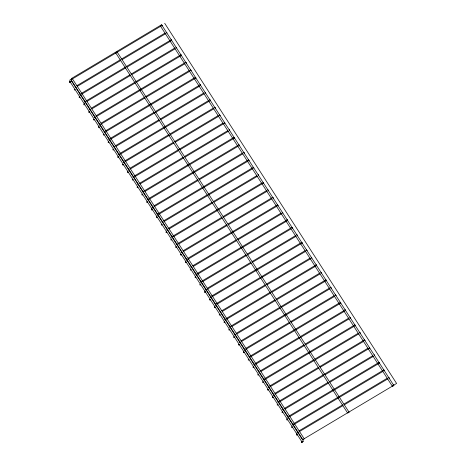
<?xml version="1.0" encoding="UTF-8"?>
<svg xmlns="http://www.w3.org/2000/svg" width="466" height="466" viewBox="0 0 466 466"><rect width="100%" height="100%" fill="white"/><g stroke="black" fill="none" stroke-linecap="round" stroke-linejoin="round"><path stroke-width="0.7" d="M69.405 82.057L69.906 81.754L70.226 82.255L69.725 82.552L69.405 82.057L70.174 79.651M83.897 104.565L84.404 104.262L84.725 104.763L83.95 104.879L84.282 103.365M151.532 209.607L152.038 209.31L152.359 209.805L151.852 210.108L151.532 209.607L152.114 207.807M166.024 232.12L166.531 231.818L166.851 232.313L166.082 232.429L166.414 230.915M204.679 292.141L205.18 291.838L205.5 292.339L204.731 292.456L205.063 290.941M286.806 419.691L287.312 419.394L287.633 419.889L286.864 420.006L287.196 418.491M296.469 434.702L296.976 434.399L297.296 434.895L296.79 435.197L296.469 434.702L297.046 432.897M75.824 87.381L75.643 87.62L75.999 87.235M79.837 94.656L80.379 94.039M80.653 94.883L80.472 95.122L80.834 94.738M84.666 102.159L85.208 101.541M90.317 109.889L90.136 110.127L90.491 109.743M94.33 117.164L94.872 116.547M95.146 117.391L94.965 117.63L95.326 117.251M99.165 124.667L99.701 124.049M99.98 124.894L99.8 125.133L100.155 124.754M104.809 132.396L104.629 132.635L104.99 132.257M108.823 139.678L109.364 139.054M109.638 139.899L109.458 140.138L109.819 139.759M119.302 154.904L119.121 155.143L119.482 154.764M124.137 162.413L123.95 162.651L124.311 162.267M128.966 169.915L128.785 170.154L129.146 169.77M132.979 177.191L133.521 176.567M133.794 177.418L133.614 177.657L133.975 177.272M137.814 184.693L138.355 184.07M143.458 192.423L143.278 192.662L143.639 192.277M147.472 199.698L148.013 199.081M148.293 199.926L148.106 200.164L148.468 199.78M152.306 207.201L152.848 206.584M153.122 207.428L152.941 207.667L153.302 207.283M157.135 214.704L157.677 214.086M157.951 214.931L157.77 215.17L158.131 214.791M162.785 222.433L162.605 222.672L162.96 222.294M171.628 237.217L172.17 236.594M172.449 237.439L172.263 237.677L172.624 237.299M176.463 244.72L177.004 244.097M182.107 252.444L181.926 252.683L182.288 252.304M186.126 259.725L186.668 259.102M186.942 259.952L186.761 260.191L187.116 259.807M190.955 267.228L191.497 266.604M191.771 267.455L191.59 267.694L191.951 267.309M196.605 274.957L196.419 275.196L196.78 274.812M200.619 282.233L201.161 281.61M201.434 282.46L201.254 282.699L201.609 282.314M205.448 289.736L205.989 289.118M206.263 289.963L206.083 290.202L206.444 289.817M211.098 297.465L210.917 297.704L211.273 297.32M215.927 304.968L215.746 305.207L216.108 304.822M220.756 312.47L220.575 312.709L220.936 312.331M224.775 319.746L225.317 319.128M225.591 319.973L225.41 320.212L225.765 319.833M229.604 327.248L230.146 326.631M235.254 334.978L235.068 335.217L235.429 334.838M239.268 342.26L239.809 341.636M240.083 342.481L239.903 342.72L240.264 342.341M244.097 349.762L244.638 349.139M244.912 349.983L244.732 350.222L245.093 349.844M249.747 357.486L249.566 357.731L249.922 357.346M254.576 364.995L254.395 365.233L254.756 364.849M264.239 380L264.059 380.239L264.42 379.854M268.253 387.275L268.795 386.652M269.068 387.502L268.888 387.741L269.249 387.357M273.903 395.005L273.723 395.244L274.078 394.859M277.917 402.28L278.458 401.663M278.732 402.507L278.551 402.746L278.913 402.362M282.745 409.783L283.287 409.165M283.567 410.01L283.38 410.249L283.742 409.864M288.396 417.513L288.215 417.752L288.576 417.373M292.409 424.788L292.951 424.171M293.225 425.015L293.044 425.254L293.405 424.875M297.244 432.297L297.786 431.673M298.059 432.518L297.879 432.757L298.234 432.378M70.931 79.57L72.364 78.719L304.263 438.867L303.477 439.502L302.83 439.718L70.931 79.57L72.364 78.719M70.174 81.94L71.601 81.09L303.5 441.238L302.23 442.112L301.485 441.949L301.356 442.514L301.939 442.653L302.073 442.088L70.174 81.94L71.601 81.09M75.189 86.915L75.55 86.53M115.708 52.862L117.141 52.011L349.04 412.154L348.253 412.789L347.607 413.004L115.708 52.862L117.141 52.011M160.485 26.148L161.918 25.298L393.817 385.446L393.03 386.081L392.384 386.297L160.485 26.148L161.918 25.298M89.682 109.423L90.043 109.044M113.838 146.941L114.199 146.557M114.292 147.64L114.648 147.262M118.667 154.444L119.028 154.06M123.502 161.947L123.857 161.562M128.331 169.449L128.692 169.065M142.823 191.957L143.184 191.578M162.151 221.967L162.512 221.589M166.979 229.47L167.341 229.091M167.434 230.175L167.795 229.796M181.472 251.984L181.833 251.599M195.97 274.491L196.326 274.107M210.463 296.999L210.818 296.621M215.292 304.502L215.653 304.123M220.127 312.004L220.482 311.626M234.619 334.518L234.975 334.134M253.941 364.529L254.302 364.144M258.776 372.031L259.131 371.647M259.224 372.736L259.585 372.351M263.605 379.534L263.966 379.149M273.268 394.539L273.629 394.16M287.761 417.047L288.122 416.668M302.83 439.718L303.611 439.083M302.073 442.088L302.853 441.453M392.384 386.297L393.164 385.662M71.449 78.521L161.58 24.756L161.842 25.007L162.034 25.461L72.527 78.853M76.902 85.657L120.414 59.7M121.661 58.955L165.168 33.004M77.356 86.356L120.869 60.405M122.109 59.66L165.622 33.703M81.113 93.526L170.62 40.134M81.567 94.231L125.698 67.908M126.944 67.162L171.698 40.466L171.243 39.761L171.698 40.466M85.948 101.029L130.078 74.706M131.319 73.966L174.832 48.01M87.02 101.367L130.532 75.41M131.773 74.665L175.286 48.714M91.4 108.164L180.907 54.772L181.163 55.017L181.361 55.471L136.602 82.167M91.849 108.869L135.361 82.913M96.229 115.667L185.736 62.275L186.19 62.974L185.736 62.275M96.06 116.739L184.95 63.72M101.058 123.17L189.324 70.517M100.889 124.241L145.025 97.918M146.266 97.178L189.779 71.222M105.269 131.045L195.4 77.28L195.662 77.525L195.854 77.985L105.724 131.75M110.098 138.548L154.234 112.219M155.475 111.479L200.229 84.783L200.683 85.488L200.229 84.783M110.553 139.252L199.442 86.227M115.556 145.677L159.063 119.721M160.31 118.981L203.817 93.025M116.005 146.382L159.518 120.426M160.758 119.686L204.271 93.73M119.762 153.553L208.651 100.528M120.216 154.258L210.347 100.493L209.892 99.788L210.347 100.493M124.597 161.055L168.727 134.732M169.968 133.987L213.48 108.03M125.669 161.387L213.935 108.735M130.049 168.185L173.556 142.235M174.802 141.489L218.315 115.533M130.503 168.89L174.01 142.934M175.257 142.194L218.764 116.238M134.255 176.061L223.144 123.041M134.709 176.765L178.845 150.436M180.086 149.697L224.839 123.001L224.385 122.296L224.839 123.001M139.713 183.196L183.22 157.24M184.466 156.494L227.973 130.544M140.161 183.895L183.674 157.945M184.915 157.199L228.427 131.243M143.918 191.066L234.049 137.301L234.311 137.552L234.503 138.006L144.996 191.398M148.753 198.568L238.883 144.804L239.332 145.508L238.883 144.804M149.202 199.273L238.091 146.254M154.205 205.704L197.712 179.748M198.959 179.008L242.471 153.052M154.036 206.776L198.167 180.453M199.413 179.707L242.92 153.757M158.411 213.579L248.541 159.815L248.803 160.059L248.995 160.514L158.865 214.278M163.246 221.082L207.376 194.753M208.622 194.013L253.376 167.317L253.824 168.016L253.376 167.317M164.317 221.414L252.584 168.762M168.698 228.212L212.211 202.256M213.451 201.516L256.964 175.56M169.152 228.917L212.659 202.96M213.906 202.221L257.413 176.265M172.909 236.087L261.793 183.062M173.358 236.792L263.488 183.027L263.034 182.323L263.488 183.027M177.738 243.59L221.868 217.261M223.115 216.521L266.622 190.565M178.81 243.922L222.323 217.966M223.569 217.226L267.076 191.27M183.19 250.72L226.703 224.763M227.944 224.024L272.697 197.328L273.152 198.033L272.697 197.328M183.645 251.424L227.158 225.468M228.398 224.729L271.911 198.772M188.019 258.222L277.532 204.83L277.788 205.075L277.981 205.535L187.85 259.3M192.854 265.725L236.367 239.774M237.608 239.029L281.12 213.073M193.308 266.43L236.815 240.473M238.062 239.734L281.569 213.778M197.066 273.6L287.19 219.835L287.452 220.086L287.644 220.54L197.514 274.305M201.895 281.103L246.025 254.78M247.271 254.034L292.025 227.338L292.479 228.043L292.025 227.338M202.349 281.808L291.233 228.783M207.347 288.238L250.859 262.282M252.1 261.543L295.613 235.586M207.178 289.31L251.308 262.987M252.555 262.241L296.067 236.285M211.558 296.108L301.688 242.343L301.945 242.594L302.137 243.048L212.007 296.813M216.387 303.611L260.517 277.287M261.764 276.548L305.277 250.591M217.465 303.948L305.725 251.296M221.839 310.746L265.352 284.79M266.593 284.05L310.106 258.094M222.294 311.451L265.806 285.495M267.047 284.755L310.56 258.799M226.051 318.622L315.558 265.224M226.505 319.321L270.635 292.998M271.876 292.258L316.635 265.556L316.181 264.857L316.635 265.556M230.88 326.124L275.016 299.795M276.256 299.055L319.769 273.099M231.957 326.456L275.464 300.5M276.711 299.76L320.224 273.804M236.332 333.254L325.845 279.862L326.101 280.107L326.293 280.567L281.54 307.263M236.786 333.959L280.299 308.003M241.167 340.757L330.674 287.365L331.128 288.07L330.674 287.365M240.998 341.834L329.881 288.809M245.996 348.259L334.262 295.607M245.827 349.337L289.963 323.008M291.203 322.268L334.716 296.312M250.207 356.135L340.337 302.37L340.594 302.615L340.792 303.075L250.661 356.84M255.036 363.637L299.172 337.314M300.413 336.568L345.166 309.873L345.621 310.577L345.166 309.873M255.49 364.342L344.374 311.317M260.488 370.773L304.001 344.817M305.242 344.071L348.754 318.121M260.943 371.472L304.455 345.516M305.696 344.776L349.209 318.82M264.7 378.642L353.589 325.623M265.154 379.347L355.284 325.583L354.83 324.878L355.284 325.583M269.529 386.145L313.665 359.822M314.905 359.076L358.418 333.126M270.606 386.477L358.872 333.825M274.987 393.281L318.494 367.325M319.74 366.585L364.494 339.883L364.942 340.588L364.494 339.883M275.435 393.98L318.948 368.029M320.189 367.284L363.701 341.328M279.192 401.15L368.082 348.131M279.647 401.855L323.777 375.532M325.023 374.786L369.777 348.09L369.322 347.386L369.777 348.09M284.644 408.286L328.157 382.33M329.398 381.59L372.911 355.634M285.099 408.991L328.612 383.035M329.852 382.289L373.365 356.339M288.856 416.161L378.986 362.397L379.248 362.641L379.44 363.096L289.31 416.86M293.685 423.664L383.815 369.899L384.269 370.598L383.815 369.899M294.139 424.363L383.029 371.344M299.137 430.794L342.65 404.838M343.896 404.098L387.403 378.142M298.974 431.871L343.104 405.542M344.345 404.803L387.858 378.846M393.741 385.149C394.358 386.401 392.995 384.368 393.741 385.149L396.595 383.448L164.702 23.3M304.356 438.64L393.048 385.732M348.387 412.369L349.04 412.154M162.034 25.461L161.58 24.756M176.439 47.94L176.072 47.264L176.27 47.724M181.361 55.471L180.907 54.772M195.854 77.985L195.4 77.28M234.503 138.006L234.049 137.301M248.995 160.514L248.541 159.815M268.23 190.501L267.868 189.825L268.061 190.279M277.981 205.535L277.532 204.83M287.644 220.54L287.19 219.835M302.137 243.048L301.688 242.343M321.371 273.035L321.01 272.36L321.202 272.814M326.293 280.567L325.845 279.862M340.792 303.075L340.337 302.37M379.44 363.096L378.986 362.397M74.42 89.309L74.292 89.868L74.875 90.008L75.003 89.443L74.42 89.309M79.249 96.811L79.121 97.377L79.703 97.511L79.837 96.945L79.249 96.811M88.913 111.817L88.785 112.382L89.367 112.522L89.495 111.956L88.913 111.817M93.748 119.319L93.614 119.884L94.196 120.024L94.33 119.459L93.748 119.319M98.576 126.822L98.448 127.387L99.031 127.527L99.159 126.962L98.576 126.822M103.405 134.325L103.277 134.89L103.86 135.029L103.994 134.464L103.405 134.325M108.24 141.827L108.106 142.392L108.695 142.532L108.823 141.967L108.24 141.827M113.069 149.33L112.941 149.895L113.523 150.035L113.652 149.47L113.069 149.33M117.904 156.832L117.77 157.397L118.352 157.537L118.486 156.972L117.904 156.832M122.733 164.335L122.599 164.9L123.187 165.04L123.315 164.475L122.733 164.335M127.562 171.838L127.434 172.403L128.016 172.542L128.15 171.977L127.562 171.838M132.396 179.34L132.262 179.905L132.845 180.045L132.979 179.48L132.396 179.34M137.225 186.849L137.097 187.408L137.68 187.548L137.808 186.983L137.225 186.849M142.054 194.351L141.926 194.916L142.509 195.05L142.643 194.485L142.054 194.351M146.889 201.854L146.755 202.419L147.343 202.553L147.472 201.988L146.889 201.854M156.553 216.859L156.419 217.424L157.001 217.564L157.135 216.999L156.553 216.859M161.382 224.362L161.253 224.927L161.836 225.066L161.964 224.501L161.382 224.362M171.045 239.367L170.911 239.932L171.5 240.072L171.628 239.507L171.045 239.367M175.874 246.869L175.746 247.434L176.329 247.574L176.457 247.009L175.874 246.869M180.709 254.372L180.575 254.937L181.157 255.077L181.291 254.512L180.709 254.372M185.538 261.875L185.41 262.44L185.992 262.579L186.12 262.014L185.538 261.875M190.367 269.377L190.239 269.942L190.821 270.082L190.955 269.517L190.367 269.377M195.202 276.88L195.068 277.445L195.656 277.585L195.784 277.02L195.202 276.88M200.03 284.382L199.902 284.947L200.485 285.087L200.613 284.522L200.03 284.382M209.694 299.393L209.566 299.958L210.149 300.092L210.277 299.527L209.694 299.393M214.523 306.896L214.395 307.461L214.977 307.595L215.111 307.03L214.523 306.896M219.358 314.399L219.224 314.964L219.812 315.103L219.94 314.538L219.358 314.399M224.187 321.901L224.059 322.466L224.641 322.606L224.769 322.041L224.187 321.901M229.022 329.404L228.888 329.969L229.47 330.109L229.604 329.544L229.022 329.404M233.85 336.906L233.716 337.471L234.305 337.611L234.433 337.046L233.85 336.906M238.679 344.409L238.551 344.974L239.134 345.114L239.268 344.549L238.679 344.409M243.514 351.912L243.38 352.477L243.963 352.616L244.097 352.051L243.514 351.912M248.343 359.414L248.215 359.979L248.797 360.119L248.926 359.554L248.343 359.414M253.178 366.917L253.044 367.482L253.626 367.622L253.76 367.057L253.178 366.917M258.007 374.419L257.873 374.984L258.461 375.124L258.589 374.559L258.007 374.419M262.836 381.922L262.707 382.487L263.29 382.627L263.418 382.062L262.836 381.922M267.67 389.43L267.536 389.99L268.119 390.129L268.253 389.564L267.67 389.43M272.499 396.933L272.371 397.498L272.954 397.632L273.082 397.067L272.499 396.933M277.328 404.436L277.2 405.001L277.783 405.135L277.917 404.57L277.328 404.436M282.163 411.938L282.029 412.503L282.617 412.643L282.745 412.078L282.163 411.938M291.827 426.943L291.693 427.508L292.275 427.648L292.409 427.083L291.827 426.943M166.502 32.288L166.863 32.964L166.502 32.288M190.658 69.807L191.019 70.477L190.658 69.807M205.151 92.315L205.518 92.99L205.151 92.315M214.814 107.32L215.175 107.996L214.814 107.32M219.643 114.822L220.01 115.498L219.643 114.822M229.307 129.828L229.674 130.503L229.307 129.828M243.8 152.341L244.167 153.011L243.8 152.341M258.298 174.849L258.659 175.525L258.298 174.849M282.454 212.362L282.815 213.038L282.454 212.362M296.947 234.87L297.308 235.546L296.947 234.87M306.605 249.881L306.972 250.551L306.605 249.881M311.439 257.383L311.801 258.053L311.439 257.383M335.596 294.896L335.957 295.572L335.596 294.896M350.088 317.404L350.449 318.08L350.088 317.404M359.752 332.409L360.113 333.085L359.752 332.409M374.245 354.923L374.606 355.593L374.245 354.923M388.737 377.431L389.098 378.107L388.737 377.431"/></g></svg>
